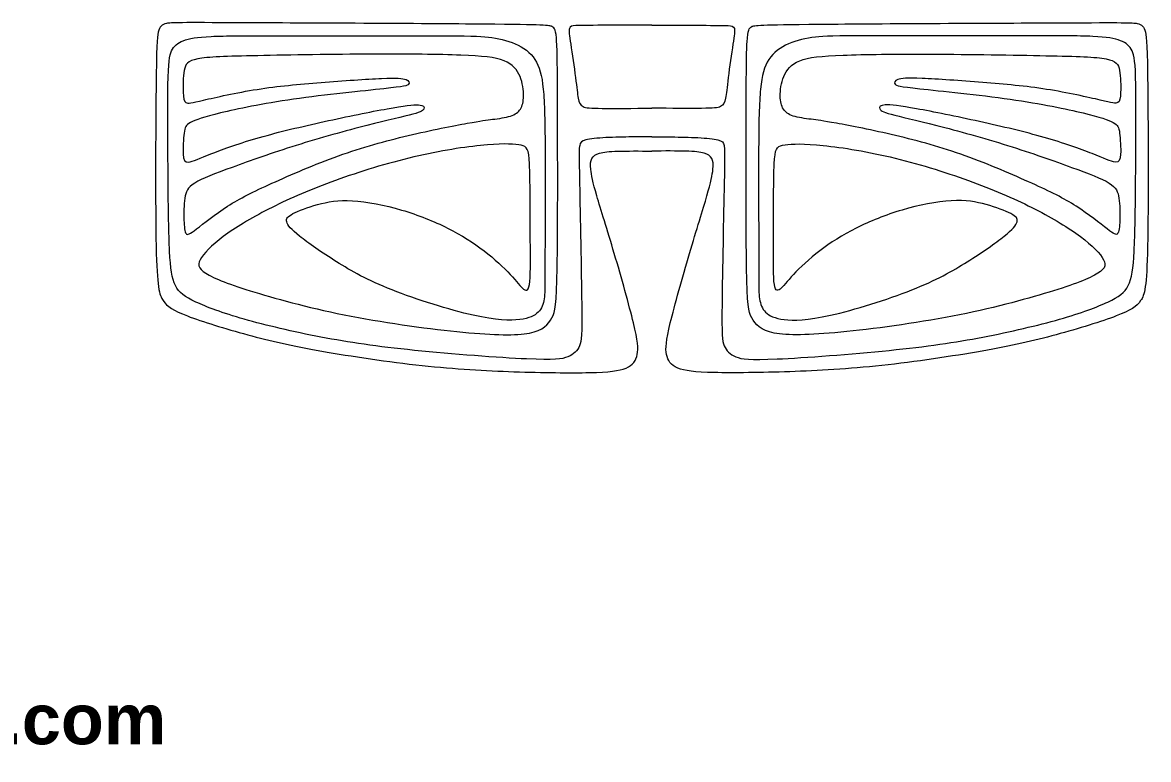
# Model space of a CAD drawing. Header units: millimetres. Extents: x -102 to 97, y -18 to 138.
# Drawn here: x -0.3 to 89.3, y -17.7 to 40.9 of the extents above; entities that cross this region are included whole.
import ezdxf

# ---------------------------------------------------------------- set-up
doc = ezdxf.new("R2010")
doc.units = ezdxf.units.MM
doc.header["$MEASUREMENT"] = 0
doc.layers.add('Layer 1', color=7, linetype='Continuous')

msp = doc.modelspace()

# ---------------------------------------------------------------- linework, layer by layer
at = {"layer": 'Layer 1', "lineweight": 20}
for points, knots in [([(49.7927, 31.8089), (49.3106, 31.8089), (48.8281, 31.8089), (48.2025, 31.8024), (48.2025, 31.8024), (47.5769, 31.7959), (46.8075, 31.7829), (46.1318, 31.7472), (46.1318, 31.7472), (45.4562, 31.7113), (44.8736, 31.6524), (44.5348, 31.5667), (44.5348, 31.5667), (44.1958, 31.4809), (44.1002, 31.3678), (44.0513, 31.1321), (44.0513, 31.1321), (44.0024, 30.8964), (44, 30.5378), (44.0454, 28.0783), (44.0454, 28.0783), (44.0909, 25.6185), (44.1843, 21.0573), (44.2135, 18.5467), (44.2135, 18.5467), (44.2427, 16.0359), (44.2078, 15.5753), (44.0428, 15.1929), (44.0428, 15.1929), (43.8777, 14.8106), (43.582, 14.5063), (43.1171, 14.3151), (43.1171, 14.3151), (42.6521, 14.1239), (42.0177, 14.0456), (39.8319, 14.1456), (39.8319, 14.1456), (37.6459, 14.2455), (33.9085, 14.5236), (30.9188, 14.8277), (30.9188, 14.8277), (27.9289, 15.1318), (25.6865, 15.4624), (23.479, 15.8838), (23.479, 15.8838), (21.2714, 16.3054), (19.0984, 16.8182), (17.3775, 17.3092), (17.3775, 17.3092), (15.6567, 17.8003), (14.3876, 18.2696), (13.5229, 18.6737), (13.5229, 18.6737), (12.6581, 19.0779), (12.1973, 19.4169), (11.9105, 19.9818), (11.9105, 19.9818), (11.6237, 20.5467), (11.5108, 21.3378), (11.4414, 22.711), (11.4414, 22.711), (11.3718, 24.0841), (11.3456, 26.0397), (11.3239, 28.5558), (11.3239, 28.5558), (11.3022, 31.072), (11.2847, 34.149), (11.3151, 35.9479), (11.3151, 35.9479), (11.3456, 37.747), (11.4239, 38.2687), (11.6064, 38.6509), (11.6064, 38.6509), (11.7889, 39.0333), (12.0756, 39.2769), (12.5319, 39.4548), (12.5319, 39.4548), (12.9882, 39.633), (13.614, 39.7462), (14.7394, 39.7982), (14.7394, 39.7982), (15.865, 39.8504), (17.4905, 39.8417), (20.8756, 39.8417), (20.8756, 39.8417), (24.2609, 39.8417), (29.4065, 39.8504), (32.3527, 39.8461), (32.3527, 39.8461), (35.2991, 39.8417), (36.0466, 39.8244), (36.7897, 39.7375), (36.7897, 39.7375), (37.5327, 39.6506), (38.2717, 39.4941), (38.9191, 39.2116), (38.9191, 39.2116), (39.5666, 38.9292), (40.123, 38.5206), (40.4923, 37.9644), (40.4923, 37.9644), (40.8617, 37.4082), (41.0442, 36.7042), (41.1528, 35.6091), (41.1528, 35.6091), (41.2614, 34.514), (41.2963, 33.0276), (41.305, 30.3898), (41.305, 30.3898), (41.3136, 27.7521), (41.2961, 23.9625), (41.2918, 21.855), (41.2918, 21.855), (41.2874, 19.7472), (41.2963, 19.3213), (41.2312, 18.9216), (41.2312, 18.9216), (41.166, 18.5217), (41.0267, 18.148), (40.7444, 17.8612), (40.7444, 17.8612), (40.462, 17.5745), (40.0359, 17.3744), (39.2798, 17.2831), (39.2798, 17.2831), (38.5237, 17.1919), (37.4372, 17.2092), (35.5774, 17.6263), (35.5774, 17.6263), (33.7174, 18.0435), (31.0838, 18.8607), (29.1284, 19.6341), (29.1284, 19.6341), (27.1728, 20.4077), (25.895, 21.1379), (24.7174, 21.8767), (24.7174, 21.8767), (23.5397, 22.6154), (22.4618, 23.363), (21.784, 23.906), (21.784, 23.906), (21.106, 24.4492), (20.8279, 24.7884), (20.754, 25.0446), (20.754, 25.0446), (20.6801, 25.301), (20.8107, 25.4748), (21.2451, 25.7007), (21.2451, 25.7007), (21.6797, 25.9268), (22.4184, 26.2049), (23.2092, 26.4221), (23.2092, 26.4221), (24.0001, 26.6393), (24.8435, 26.796), (25.9819, 26.7307), (25.9819, 26.7307), (27.1206, 26.6655), (28.5546, 26.3787), (29.8886, 25.9877), (29.8886, 25.9877), (31.2227, 25.5966), (32.4571, 25.1009), (33.5522, 24.5493), (33.5522, 24.5493), (34.6473, 23.9974), (35.6034, 23.3888), (36.4464, 22.7459), (36.4464, 22.7459), (37.2895, 22.1027), (38.0196, 21.4245), (38.5366, 20.8683), (38.5366, 20.8683), (39.0537, 20.3121), (39.358, 19.8775), (39.5969, 19.6907), (39.5969, 19.6907), (39.836, 19.5036), (40.0098, 19.5647), (40.0838, 20.3034), (40.0838, 20.3034), (40.1577, 21.0422), (40.1315, 22.4589), (40.1228, 24.3057), (40.1228, 24.3057), (40.1141, 26.1527), (40.123, 28.4301), (40.0623, 29.6511), (40.0623, 29.6511), (40.0014, 30.8721), (39.8707, 31.0375), (39.3971, 31.1415), (39.3971, 31.1415), (38.9235, 31.2458), (38.1065, 31.2896), (36.7116, 31.1723), (36.7116, 31.1723), (35.3166, 31.0548), (33.3435, 30.7765), (31.2489, 30.3029), (31.2489, 30.3029), (29.1544, 29.8293), (26.9379, 29.1599), (24.9868, 28.4691), (24.9868, 28.4691), (23.0356, 27.7781), (21.3494, 27.0654), (19.8633, 26.3354), (19.8633, 26.3354), (18.377, 25.6053), (17.0906, 24.8577), (16.0781, 24.1409), (16.0781, 24.1409), (15.0656, 23.4239), (14.3267, 22.737), (13.979, 22.2243), (13.979, 22.2243), (13.6313, 21.7115), (13.6751, 21.3725), (14.3269, 20.9598), (14.3269, 20.9598), (14.9787, 20.5469), (16.2389, 20.06), (18.2118, 19.4561), (18.2118, 19.4561), (20.1848, 18.852), (22.8704, 18.1307), (25.8862, 17.5484), (25.8862, 17.5484), (28.9021, 16.966), (32.2486, 16.5227), (34.7734, 16.2795), (34.7734, 16.2795), (37.2982, 16.0361), (39.0017, 15.9924), (40.0707, 16.2096), (40.0707, 16.2096), (41.1398, 16.427), (41.5744, 16.9051), (41.8438, 17.4091), (41.8438, 17.4091), (42.1133, 17.9133), (42.2175, 18.4434), (42.2652, 21.3812), (42.2652, 21.3812), (42.3131, 24.3189), (42.3044, 29.6641), (42.2958, 33.1927), (42.2958, 33.1927), (42.2871, 36.7215), (42.2784, 38.4337), (42.222, 39.3723), (42.222, 39.3723), (42.1655, 40.311), (42.061, 40.4762), (41.8482, 40.5805), (41.8482, 40.5805), (41.6353, 40.6847), (41.3134, 40.7283), (36.455, 40.7716), (36.455, 40.7716), (31.5966, 40.815), (22.2011, 40.8588), (17.1994, 40.8804), (17.1994, 40.8804), (12.1975, 40.9021), (11.5888, 40.9021), (11.2021, 40.8241), (11.2021, 40.8241), (10.8154, 40.7458), (10.6502, 40.5891), (10.546, 40.1417), (10.546, 40.1417), (10.4417, 39.6941), (10.3982, 38.9552), (10.3635, 35.6265), (10.3635, 35.6265), (10.3288, 32.2977), (10.3026, 26.3787), (10.3721, 23.1152), (10.3721, 23.1152), (10.4417, 19.8515), (10.6069, 19.2431), (10.924, 18.7825), (10.924, 18.7825), (11.2413, 18.3218), (11.7106, 18.0088), (12.8664, 17.5658), (12.8664, 17.5658), (14.0224, 17.1225), (15.8652, 16.5486), (17.6554, 16.0663), (17.6554, 16.0663), (19.4458, 15.584), (21.1844, 15.1927), (23.5354, 14.7757), (23.5354, 14.7757), (25.8864, 14.3584), (28.8501, 13.9152), (31.5138, 13.6284), (31.5138, 13.6284), (34.1778, 13.3416), (36.5421, 13.2111), (38.8279, 13.1331), (38.8279, 13.1331), (41.1136, 13.0548), (43.3214, 13.0286), (44.8422, 13.0633), (44.8422, 13.0633), (46.3632, 13.0982), (47.1977, 13.1938), (47.7409, 13.424), (47.7409, 13.424), (48.2841, 13.6544), (48.5362, 14.0196), (48.6318, 14.5063), (48.6318, 14.5063), (48.7276, 14.9929), (48.6665, 15.6015), (48.3277, 17.0094), (48.3277, 17.0094), (47.9887, 18.4172), (47.3716, 20.6251), (46.8067, 22.5285), (46.8067, 22.5285), (46.2418, 24.4318), (45.7288, 26.031), (45.4138, 27.1196), (45.4138, 27.1196), (45.0989, 28.2084), (44.9816, 28.7864), (44.9361, 29.208), (44.9361, 29.208), (44.8903, 29.6296), (44.9165, 29.8947), (45.0251, 30.0946), (45.0251, 30.0946), (45.1337, 30.2944), (45.3249, 30.4294), (45.6377, 30.5183), (45.6377, 30.5183), (45.9507, 30.6074), (46.3853, 30.651), (47.098, 30.6705), (47.098, 30.6705), (47.8107, 30.69), (48.8019, 30.6857), (49.7927, 30.6813)], [0, 0, 0, 0, 0.0113636, 0.0113636, 0.0113636, 0.0113636, 0.0227273, 0.0227273, 0.0227273, 0.0227273, 0.0340909, 0.0340909, 0.0340909, 0.0340909, 0.0454545, 0.0454545, 0.0454545, 0.0454545, 0.0568182, 0.0568182, 0.0568182, 0.0568182, 0.0681818, 0.0681818, 0.0681818, 0.0681818, 0.0795455, 0.0795455, 0.0795455, 0.0795455, 0.0909091, 0.0909091, 0.0909091, 0.0909091, 0.1022727, 0.1022727, 0.1022727, 0.1022727, 0.1136364, 0.1136364, 0.1136364, 0.1136364, 0.125, 0.125, 0.125, 0.125, 0.1363636, 0.1363636, 0.1363636, 0.1363636, 0.1477273, 0.1477273, 0.1477273, 0.1477273, 0.1590909, 0.1590909, 0.1590909, 0.1590909, 0.1704545, 0.1704545, 0.1704545, 0.1704545, 0.1818182, 0.1818182, 0.1818182, 0.1818182, 0.1931818, 0.1931818, 0.1931818, 0.1931818, 0.2045455, 0.2045455, 0.2045455, 0.2045455, 0.2159091, 0.2159091, 0.2159091, 0.2159091, 0.2272727, 0.2272727, 0.2272727, 0.2272727, 0.2386364, 0.2386364, 0.2386364, 0.2386364, 0.25, 0.25, 0.25, 0.25, 0.2613636, 0.2613636, 0.2613636, 0.2613636, 0.2727273, 0.2727273, 0.2727273, 0.2727273, 0.2840909, 0.2840909, 0.2840909, 0.2840909, 0.2954545, 0.2954545, 0.2954545, 0.2954545, 0.3068182, 0.3068182, 0.3068182, 0.3068182, 0.3181818, 0.3181818, 0.3181818, 0.3181818, 0.3295455, 0.3295455, 0.3295455, 0.3295455, 0.3409091, 0.3409091, 0.3409091, 0.3409091, 0.3522727, 0.3522727, 0.3522727, 0.3522727, 0.3636364, 0.3636364, 0.3636364, 0.3636364, 0.375, 0.375, 0.375, 0.375, 0.3863636, 0.3863636, 0.3863636, 0.3863636, 0.3977273, 0.3977273, 0.3977273, 0.3977273, 0.4090909, 0.4090909, 0.4090909, 0.4090909, 0.4204545, 0.4204545, 0.4204545, 0.4204545, 0.4318182, 0.4318182, 0.4318182, 0.4318182, 0.4431818, 0.4431818, 0.4431818, 0.4431818, 0.4545455, 0.4545455, 0.4545455, 0.4545455, 0.4659091, 0.4659091, 0.4659091, 0.4659091, 0.4772727, 0.4772727, 0.4772727, 0.4772727, 0.4886364, 0.4886364, 0.4886364, 0.4886364, 0.5, 0.5, 0.5, 0.5, 0.5113636, 0.5113636, 0.5113636, 0.5113636, 0.5227273, 0.5227273, 0.5227273, 0.5227273, 0.5340909, 0.5340909, 0.5340909, 0.5340909, 0.5454545, 0.5454545, 0.5454545, 0.5454545, 0.5568182, 0.5568182, 0.5568182, 0.5568182, 0.5681818, 0.5681818, 0.5681818, 0.5681818, 0.5795455, 0.5795455, 0.5795455, 0.5795455, 0.5909091, 0.5909091, 0.5909091, 0.5909091, 0.6022727, 0.6022727, 0.6022727, 0.6022727, 0.6136364, 0.6136364, 0.6136364, 0.6136364, 0.625, 0.625, 0.625, 0.625, 0.6363636, 0.6363636, 0.6363636, 0.6363636, 0.6477273, 0.6477273, 0.6477273, 0.6477273, 0.6590909, 0.6590909, 0.6590909, 0.6590909, 0.6704545, 0.6704545, 0.6704545, 0.6704545, 0.6818182, 0.6818182, 0.6818182, 0.6818182, 0.6931818, 0.6931818, 0.6931818, 0.6931818, 0.7045455, 0.7045455, 0.7045455, 0.7045455, 0.7159091, 0.7159091, 0.7159091, 0.7159091, 0.7272727, 0.7272727, 0.7272727, 0.7272727, 0.7386364, 0.7386364, 0.7386364, 0.7386364, 0.75, 0.75, 0.75, 0.75, 0.7613636, 0.7613636, 0.7613636, 0.7613636, 0.7727273, 0.7727273, 0.7727273, 0.7727273, 0.7840909, 0.7840909, 0.7840909, 0.7840909, 0.7954545, 0.7954545, 0.7954545, 0.7954545, 0.8068182, 0.8068182, 0.8068182, 0.8068182, 0.8181818, 0.8181818, 0.8181818, 0.8181818, 0.8295455, 0.8295455, 0.8295455, 0.8295455, 0.8409091, 0.8409091, 0.8409091, 0.8409091, 0.8522727, 0.8522727, 0.8522727, 0.8522727, 0.8636364, 0.8636364, 0.8636364, 0.8636364, 0.875, 0.875, 0.875, 0.875, 0.8863636, 0.8863636, 0.8863636, 0.8863636, 0.8977273, 0.8977273, 0.8977273, 0.8977273, 0.9090909, 0.9090909, 0.9090909, 0.9090909, 0.9204545, 0.9204545, 0.9204545, 0.9204545, 0.9318182, 0.9318182, 0.9318182, 0.9318182, 0.9431818, 0.9431818, 0.9431818, 0.9431818, 0.9545455, 0.9545455, 0.9545455, 0.9545455, 0.9659091, 0.9659091, 0.9659091, 0.9659091, 0.9772727, 0.9772727, 0.9772727, 0.9772727, 1, 1, 1, 1]), ([(49.7927, 40.6806), (48.1542, 40.6806), (46.5158, 40.6806), (45.4838, 40.6784), (45.4838, 40.6784), (44.4516, 40.6763), (44.0255, 40.6719), (43.7346, 40.6567), (43.7346, 40.6567), (43.4435, 40.6416), (43.2868, 40.6153), (43.2347, 40.4307), (43.2347, 40.4307), (43.1825, 40.246), (43.2347, 39.9027), (43.3433, 39.1748), (43.3433, 39.1748), (43.4519, 38.4469), (43.6171, 37.3343), (43.7214, 36.5284), (43.7214, 36.5284), (43.8256, 35.7222), (43.8692, 35.2222), (43.9386, 34.8747), (43.9386, 34.8747), (44.0081, 34.5271), (44.1039, 34.3313), (44.3276, 34.2206), (44.3276, 34.2206), (44.5513, 34.1098), (44.9035, 34.0836), (45.8356, 34.0749), (45.8356, 34.0749), (46.7677, 34.0662), (48.2804, 34.0751), (49.7927, 34.0838)], [0, 0, 0, 0, 0.1, 0.1, 0.1, 0.1, 0.2, 0.2, 0.2, 0.2, 0.3, 0.3, 0.3, 0.3, 0.4, 0.4, 0.4, 0.4, 0.5, 0.5, 0.5, 0.5, 0.6, 0.6, 0.6, 0.6, 0.7, 0.7, 0.7, 0.7, 0.8, 0.8, 0.8, 0.8, 1, 1, 1, 1]), ([(49.7931, 31.8089), (50.2752, 31.8089), (50.7577, 31.8089), (51.3833, 31.8024), (51.3833, 31.8024), (52.0088, 31.7959), (52.7783, 31.7829), (53.4539, 31.7472), (53.4539, 31.7472), (54.1296, 31.7113), (54.7122, 31.6524), (55.051, 31.5667), (55.051, 31.5667), (55.39, 31.4809), (55.4856, 31.3678), (55.5345, 31.1321), (55.5345, 31.1321), (55.5834, 30.8964), (55.5857, 30.5378), (55.5404, 28.0783), (55.5404, 28.0783), (55.4949, 25.6185), (55.4015, 21.0573), (55.3723, 18.5467), (55.3723, 18.5467), (55.3431, 16.0359), (55.378, 15.5753), (55.543, 15.1929), (55.543, 15.1929), (55.7081, 14.8106), (56.0038, 14.5063), (56.4687, 14.3151), (56.4687, 14.3151), (56.9337, 14.1239), (57.5681, 14.0456), (59.7539, 14.1456), (59.7539, 14.1456), (61.9399, 14.2455), (65.6772, 14.5236), (68.667, 14.8277), (68.667, 14.8277), (71.6569, 15.1318), (73.8993, 15.4624), (76.1068, 15.8838), (76.1068, 15.8838), (78.3144, 16.3054), (80.4874, 16.8182), (82.2083, 17.3092), (82.2083, 17.3092), (83.9291, 17.8003), (85.1982, 18.2696), (86.0629, 18.6737), (86.0629, 18.6737), (86.9277, 19.0779), (87.3885, 19.4169), (87.6753, 19.9818), (87.6753, 19.9818), (87.9621, 20.5467), (88.075, 21.3378), (88.1444, 22.711), (88.1444, 22.711), (88.214, 24.0841), (88.2402, 26.0397), (88.2619, 28.5558), (88.2619, 28.5558), (88.2835, 31.072), (88.3011, 34.149), (88.2707, 35.9479), (88.2707, 35.9479), (88.2402, 37.747), (88.1619, 38.2687), (87.9794, 38.6509), (87.9794, 38.6509), (87.7969, 39.0333), (87.5101, 39.2769), (87.0539, 39.4548), (87.0539, 39.4548), (86.5976, 39.633), (85.9718, 39.7462), (84.8464, 39.7982), (84.8464, 39.7982), (83.7208, 39.8504), (82.0953, 39.8417), (78.7102, 39.8417), (78.7102, 39.8417), (75.3249, 39.8417), (70.1793, 39.8504), (67.2331, 39.8461), (67.2331, 39.8461), (64.2867, 39.8417), (63.5391, 39.8244), (62.7961, 39.7375), (62.7961, 39.7375), (62.053, 39.6506), (61.3141, 39.4941), (60.6667, 39.2116), (60.6667, 39.2116), (60.0192, 38.9292), (59.4628, 38.5206), (59.0935, 37.9644), (59.0935, 37.9644), (58.7241, 37.4082), (58.5416, 36.7042), (58.433, 35.6091), (58.433, 35.6091), (58.3244, 34.514), (58.2895, 33.0276), (58.2808, 30.3898), (58.2808, 30.3898), (58.2722, 27.7521), (58.2897, 23.9625), (58.294, 21.855), (58.294, 21.855), (58.2984, 19.7472), (58.2895, 19.3213), (58.3545, 18.9216), (58.3545, 18.9216), (58.4198, 18.5217), (58.5591, 18.148), (58.8414, 17.8612), (58.8414, 17.8612), (59.1238, 17.5745), (59.5499, 17.3744), (60.306, 17.2831), (60.306, 17.2831), (61.062, 17.1919), (62.1486, 17.2092), (64.0084, 17.6263), (64.0084, 17.6263), (65.8684, 18.0435), (68.502, 18.8607), (70.4574, 19.6341), (70.4574, 19.6341), (72.413, 20.4077), (73.6908, 21.1379), (74.8684, 21.8767), (74.8684, 21.8767), (76.0461, 22.6154), (77.124, 23.363), (77.8018, 23.906), (77.8018, 23.906), (78.4798, 24.4492), (78.7579, 24.7884), (78.8318, 25.0446), (78.8318, 25.0446), (78.9057, 25.301), (78.775, 25.4748), (78.3407, 25.7007), (78.3407, 25.7007), (77.9061, 25.9268), (77.1673, 26.2049), (76.3766, 26.4221), (76.3766, 26.4221), (75.5856, 26.6393), (74.7423, 26.796), (73.6038, 26.7307), (73.6038, 26.7307), (72.4652, 26.6655), (71.0312, 26.3787), (69.6972, 25.9877), (69.6972, 25.9877), (68.3631, 25.5966), (67.1287, 25.1009), (66.0336, 24.5493), (66.0336, 24.5493), (64.9385, 23.9974), (63.9824, 23.3888), (63.1394, 22.7459), (63.1394, 22.7459), (62.2963, 22.1027), (61.5662, 21.4245), (61.0492, 20.8683), (61.0492, 20.8683), (60.5321, 20.3121), (60.2277, 19.8775), (59.9889, 19.6907), (59.9889, 19.6907), (59.7498, 19.5036), (59.5759, 19.5647), (59.502, 20.3034), (59.502, 20.3034), (59.4281, 21.0422), (59.4543, 22.4589), (59.463, 24.3057), (59.463, 24.3057), (59.4717, 26.1527), (59.4628, 28.4301), (59.5235, 29.6511), (59.5235, 29.6511), (59.5844, 30.8721), (59.7151, 31.0375), (60.1887, 31.1415), (60.1887, 31.1415), (60.6623, 31.2458), (61.4793, 31.2896), (62.8741, 31.1723), (62.8741, 31.1723), (64.2692, 31.0548), (66.2423, 30.7765), (68.3369, 30.3029), (68.3369, 30.3029), (70.4314, 29.8293), (72.6479, 29.1599), (74.599, 28.4691), (74.599, 28.4691), (76.5502, 27.7781), (78.2364, 27.0654), (79.7225, 26.3354), (79.7225, 26.3354), (81.2088, 25.6053), (82.4952, 24.8577), (83.5077, 24.1409), (83.5077, 24.1409), (84.5202, 23.4239), (85.2591, 22.737), (85.6068, 22.2243), (85.6068, 22.2243), (85.9545, 21.7115), (85.9107, 21.3725), (85.2589, 20.9598), (85.2589, 20.9598), (84.6071, 20.5469), (83.3469, 20.06), (81.374, 19.4561), (81.374, 19.4561), (79.401, 18.852), (76.7154, 18.1307), (73.6996, 17.5484), (73.6996, 17.5484), (70.6837, 16.966), (67.3372, 16.5227), (64.8124, 16.2795), (64.8124, 16.2795), (62.2876, 16.0361), (60.5841, 15.9924), (59.515, 16.2096), (59.515, 16.2096), (58.446, 16.427), (58.0114, 16.9051), (57.742, 17.4091), (57.742, 17.4091), (57.4725, 17.9133), (57.3683, 18.4434), (57.3206, 21.3812), (57.3206, 21.3812), (57.2727, 24.3189), (57.2814, 29.6641), (57.29, 33.1927), (57.29, 33.1927), (57.2987, 36.7215), (57.3074, 38.4337), (57.3637, 39.3723), (57.3637, 39.3723), (57.4203, 40.311), (57.5248, 40.4762), (57.7376, 40.5805), (57.7376, 40.5805), (57.9505, 40.6847), (58.2724, 40.7283), (63.1308, 40.7716), (63.1308, 40.7716), (67.9892, 40.815), (77.3847, 40.8588), (82.3864, 40.8804), (82.3864, 40.8804), (87.3883, 40.9021), (87.997, 40.9021), (88.3837, 40.8241), (88.3837, 40.8241), (88.7704, 40.7458), (88.9355, 40.5891), (89.0398, 40.1417), (89.0398, 40.1417), (89.1441, 39.6941), (89.1876, 38.9552), (89.2223, 35.6265), (89.2223, 35.6265), (89.257, 32.2977), (89.2832, 26.3787), (89.2136, 23.1152), (89.2136, 23.1152), (89.1441, 19.8515), (88.9789, 19.2431), (88.6618, 18.7825), (88.6618, 18.7825), (88.3444, 18.3218), (87.8752, 18.0088), (86.7194, 17.5658), (86.7194, 17.5658), (85.5634, 17.1225), (83.7206, 16.5486), (81.9304, 16.0663), (81.9304, 16.0663), (80.1399, 15.584), (78.4014, 15.1927), (76.0504, 14.7757), (76.0504, 14.7757), (73.6994, 14.3584), (70.7357, 13.9152), (68.072, 13.6284), (68.072, 13.6284), (65.408, 13.3416), (63.0436, 13.2111), (60.7579, 13.1331), (60.7579, 13.1331), (58.4722, 13.0548), (56.2643, 13.0286), (54.7435, 13.0633), (54.7435, 13.0633), (53.2226, 13.0982), (52.3881, 13.1938), (51.8449, 13.424), (51.8449, 13.424), (51.3017, 13.6544), (51.0496, 14.0196), (50.954, 14.5063), (50.954, 14.5063), (50.8582, 14.9929), (50.9193, 15.6015), (51.2581, 17.0094), (51.2581, 17.0094), (51.5971, 18.4172), (52.2142, 20.6251), (52.7791, 22.5285), (52.7791, 22.5285), (53.344, 24.4318), (53.857, 26.031), (54.172, 27.1196), (54.172, 27.1196), (54.4869, 28.2084), (54.6042, 28.7864), (54.6497, 29.208), (54.6497, 29.208), (54.6955, 29.6296), (54.6692, 29.8947), (54.5606, 30.0946), (54.5606, 30.0946), (54.452, 30.2944), (54.2609, 30.4294), (53.9481, 30.5183), (53.9481, 30.5183), (53.6351, 30.6074), (53.2005, 30.651), (52.4878, 30.6705), (52.4878, 30.6705), (51.7751, 30.69), (50.7839, 30.6857), (49.7931, 30.6813)], [0, 0, 0, 0, 0.0113636, 0.0113636, 0.0113636, 0.0113636, 0.0227273, 0.0227273, 0.0227273, 0.0227273, 0.0340909, 0.0340909, 0.0340909, 0.0340909, 0.0454545, 0.0454545, 0.0454545, 0.0454545, 0.0568182, 0.0568182, 0.0568182, 0.0568182, 0.0681818, 0.0681818, 0.0681818, 0.0681818, 0.0795455, 0.0795455, 0.0795455, 0.0795455, 0.0909091, 0.0909091, 0.0909091, 0.0909091, 0.1022727, 0.1022727, 0.1022727, 0.1022727, 0.1136364, 0.1136364, 0.1136364, 0.1136364, 0.125, 0.125, 0.125, 0.125, 0.1363636, 0.1363636, 0.1363636, 0.1363636, 0.1477273, 0.1477273, 0.1477273, 0.1477273, 0.1590909, 0.1590909, 0.1590909, 0.1590909, 0.1704545, 0.1704545, 0.1704545, 0.1704545, 0.1818182, 0.1818182, 0.1818182, 0.1818182, 0.1931818, 0.1931818, 0.1931818, 0.1931818, 0.2045455, 0.2045455, 0.2045455, 0.2045455, 0.2159091, 0.2159091, 0.2159091, 0.2159091, 0.2272727, 0.2272727, 0.2272727, 0.2272727, 0.2386364, 0.2386364, 0.2386364, 0.2386364, 0.25, 0.25, 0.25, 0.25, 0.2613636, 0.2613636, 0.2613636, 0.2613636, 0.2727273, 0.2727273, 0.2727273, 0.2727273, 0.2840909, 0.2840909, 0.2840909, 0.2840909, 0.2954545, 0.2954545, 0.2954545, 0.2954545, 0.3068182, 0.3068182, 0.3068182, 0.3068182, 0.3181818, 0.3181818, 0.3181818, 0.3181818, 0.3295455, 0.3295455, 0.3295455, 0.3295455, 0.3409091, 0.3409091, 0.3409091, 0.3409091, 0.3522727, 0.3522727, 0.3522727, 0.3522727, 0.3636364, 0.3636364, 0.3636364, 0.3636364, 0.375, 0.375, 0.375, 0.375, 0.3863636, 0.3863636, 0.3863636, 0.3863636, 0.3977273, 0.3977273, 0.3977273, 0.3977273, 0.4090909, 0.4090909, 0.4090909, 0.4090909, 0.4204545, 0.4204545, 0.4204545, 0.4204545, 0.4318182, 0.4318182, 0.4318182, 0.4318182, 0.4431818, 0.4431818, 0.4431818, 0.4431818, 0.4545455, 0.4545455, 0.4545455, 0.4545455, 0.4659091, 0.4659091, 0.4659091, 0.4659091, 0.4772727, 0.4772727, 0.4772727, 0.4772727, 0.4886364, 0.4886364, 0.4886364, 0.4886364, 0.5, 0.5, 0.5, 0.5, 0.5113636, 0.5113636, 0.5113636, 0.5113636, 0.5227273, 0.5227273, 0.5227273, 0.5227273, 0.5340909, 0.5340909, 0.5340909, 0.5340909, 0.5454545, 0.5454545, 0.5454545, 0.5454545, 0.5568182, 0.5568182, 0.5568182, 0.5568182, 0.5681818, 0.5681818, 0.5681818, 0.5681818, 0.5795455, 0.5795455, 0.5795455, 0.5795455, 0.5909091, 0.5909091, 0.5909091, 0.5909091, 0.6022727, 0.6022727, 0.6022727, 0.6022727, 0.6136364, 0.6136364, 0.6136364, 0.6136364, 0.625, 0.625, 0.625, 0.625, 0.6363636, 0.6363636, 0.6363636, 0.6363636, 0.6477273, 0.6477273, 0.6477273, 0.6477273, 0.6590909, 0.6590909, 0.6590909, 0.6590909, 0.6704545, 0.6704545, 0.6704545, 0.6704545, 0.6818182, 0.6818182, 0.6818182, 0.6818182, 0.6931818, 0.6931818, 0.6931818, 0.6931818, 0.7045455, 0.7045455, 0.7045455, 0.7045455, 0.7159091, 0.7159091, 0.7159091, 0.7159091, 0.7272727, 0.7272727, 0.7272727, 0.7272727, 0.7386364, 0.7386364, 0.7386364, 0.7386364, 0.75, 0.75, 0.75, 0.75, 0.7613636, 0.7613636, 0.7613636, 0.7613636, 0.7727273, 0.7727273, 0.7727273, 0.7727273, 0.7840909, 0.7840909, 0.7840909, 0.7840909, 0.7954545, 0.7954545, 0.7954545, 0.7954545, 0.8068182, 0.8068182, 0.8068182, 0.8068182, 0.8181818, 0.8181818, 0.8181818, 0.8181818, 0.8295455, 0.8295455, 0.8295455, 0.8295455, 0.8409091, 0.8409091, 0.8409091, 0.8409091, 0.8522727, 0.8522727, 0.8522727, 0.8522727, 0.8636364, 0.8636364, 0.8636364, 0.8636364, 0.875, 0.875, 0.875, 0.875, 0.8863636, 0.8863636, 0.8863636, 0.8863636, 0.8977273, 0.8977273, 0.8977273, 0.8977273, 0.9090909, 0.9090909, 0.9090909, 0.9090909, 0.9204545, 0.9204545, 0.9204545, 0.9204545, 0.9318182, 0.9318182, 0.9318182, 0.9318182, 0.9431818, 0.9431818, 0.9431818, 0.9431818, 0.9545455, 0.9545455, 0.9545455, 0.9545455, 0.9659091, 0.9659091, 0.9659091, 0.9659091, 0.9772727, 0.9772727, 0.9772727, 0.9772727, 1, 1, 1, 1]), ([(49.7931, 40.6806), (51.4315, 40.6806), (53.07, 40.6806), (54.102, 40.6784), (54.102, 40.6784), (55.1342, 40.6763), (55.5603, 40.6719), (55.8512, 40.6567), (55.8512, 40.6567), (56.1423, 40.6416), (56.299, 40.6153), (56.3511, 40.4307), (56.3511, 40.4307), (56.4033, 40.246), (56.3511, 39.9027), (56.2425, 39.1748), (56.2425, 39.1748), (56.1339, 38.4469), (55.9687, 37.3343), (55.8644, 36.5284), (55.8644, 36.5284), (55.7602, 35.7222), (55.7166, 35.2222), (55.6472, 34.8747), (55.6472, 34.8747), (55.5777, 34.5271), (55.4819, 34.3313), (55.2582, 34.2206), (55.2582, 34.2206), (55.0345, 34.1098), (54.6823, 34.0836), (53.7502, 34.0749), (53.7502, 34.0749), (52.8181, 34.0662), (51.3054, 34.0751), (49.7931, 34.0838)], [0, 0, 0, 0, 0.1, 0.1, 0.1, 0.1, 0.2, 0.2, 0.2, 0.2, 0.3, 0.3, 0.3, 0.3, 0.4, 0.4, 0.4, 0.4, 0.5, 0.5, 0.5, 0.5, 0.6, 0.6, 0.6, 0.6, 0.7, 0.7, 0.7, 0.7, 0.8, 0.8, 0.8, 0.8, 1, 1, 1, 1]), ([(35.1128, 32.8921), (34.0091, 32.6923), (32.2273, 32.3446), (30.4152, 31.9146), (30.4152, 31.9146), (28.6029, 31.4843), (26.7603, 30.9713), (24.8743, 30.2978), (24.8743, 30.2978), (22.9883, 29.6243), (21.0585, 28.7896), (19.5724, 28.1161), (19.5724, 28.1161), (18.0863, 27.4426), (17.0431, 26.9296), (16.0568, 26.2954), (16.0568, 26.2954), (15.0703, 25.6609), (14.1402, 24.9046), (13.5884, 24.4833), (13.5884, 24.4833), (13.0365, 24.0617), (12.8627, 23.9747), (12.7541, 24.118), (12.7541, 24.118), (12.6455, 24.2615), (12.6017, 24.6352), (12.5844, 25.1741), (12.5844, 25.1741), (12.567, 25.7129), (12.5759, 26.417), (12.6496, 26.9339), (12.6496, 26.9339), (12.7235, 27.4511), (12.8627, 27.7816), (13.4405, 28.1378), (13.4405, 28.1378), (14.0184, 28.4942), (15.0356, 28.8767), (16.4305, 29.385), (16.4305, 29.385), (17.8255, 29.8935), (19.5986, 30.5282), (21.5106, 31.1277), (21.5106, 31.1277), (23.4228, 31.7275), (25.474, 32.2926), (27.134, 32.714), (27.134, 32.714), (28.7941, 33.1356), (30.0632, 33.4137), (30.7714, 33.6092), (30.7714, 33.6092), (31.4797, 33.8047), (31.6278, 33.9178), (31.6711, 34.0481), (31.6711, 34.0481), (31.7147, 34.1784), (31.6536, 34.3264), (31.2409, 34.3524), (31.2409, 34.3524), (30.8281, 34.3784), (30.063, 34.2829), (28.7464, 34.044), (28.7464, 34.044), (27.4296, 33.8049), (25.5609, 33.4223), (23.7402, 33.0226), (23.7402, 33.0226), (21.9192, 32.6229), (20.1461, 32.2055), (18.5991, 31.7624), (18.5991, 31.7624), (17.0519, 31.3191), (15.7308, 30.8496), (14.7879, 30.4803), (14.7879, 30.4803), (13.8448, 30.1109), (13.2797, 29.8415), (12.9539, 29.8068), (12.9539, 29.8068), (12.6279, 29.7719), (12.541, 29.9718), (12.5193, 30.4411), (12.5193, 30.4411), (12.4974, 30.9103), (12.5412, 31.6493), (12.5976, 32.1099), (12.5976, 32.1099), (12.6539, 32.5705), (12.7237, 32.753), (13.1015, 32.9572), (13.1015, 32.9572), (13.4796, 33.1614), (14.1664, 33.3876), (15.496, 33.7091), (15.496, 33.7091), (16.8259, 34.0306), (18.799, 34.448), (21.3064, 34.8042), (21.3064, 34.8042), (23.8139, 35.1605), (26.8559, 35.4562), (28.4898, 35.6341), (28.4898, 35.6341), (30.1237, 35.8123), (30.35, 35.8734), (30.4456, 35.9864), (30.4456, 35.9864), (30.5412, 36.0993), (30.5063, 36.2645), (30.2414, 36.3644), (30.2414, 36.3644), (29.9763, 36.4643), (29.4806, 36.4992), (28.2986, 36.4515), (28.2986, 36.4515), (27.1166, 36.4036), (25.248, 36.2731), (23.4838, 36.1342), (23.4838, 36.1342), (21.7193, 35.9952), (20.059, 35.8472), (18.4034, 35.5866), (18.4034, 35.5866), (16.7478, 35.3259), (15.0961, 34.952), (14.1359, 34.7305), (14.1359, 34.7305), (13.1754, 34.5089), (12.906, 34.4392), (12.7454, 34.5304), (12.7454, 34.5304), (12.5845, 34.6217), (12.5323, 34.8739), (12.515, 35.3649), (12.515, 35.3649), (12.4976, 35.8559), (12.515, 36.5861), (12.6062, 37.0858), (12.6062, 37.0858), (12.6975, 37.5856), (12.8627, 37.855), (13.6753, 38.0113), (13.6753, 38.0113), (14.4879, 38.1678), (15.9482, 38.2114), (18.46, 38.2634), (18.46, 38.2634), (20.9718, 38.3154), (24.5353, 38.3765), (27.5118, 38.3895), (27.5118, 38.3895), (30.4885, 38.4026), (32.8783, 38.3677), (34.5903, 38.3026), (34.5903, 38.3026), (36.3023, 38.2374), (37.3368, 38.1418), (38.0342, 37.8659), (38.0342, 37.8659), (38.7317, 37.5899), (39.0924, 37.1337), (39.3074, 36.6145), (39.3074, 36.6145), (39.5224, 36.0952), (39.5922, 35.5125), (39.5859, 35.0586), (39.5859, 35.0586), (39.5796, 34.6045), (39.4972, 34.2783), (39.3389, 34.0243), (39.3389, 34.0243), (39.1807, 33.77), (38.9457, 33.5875), (38.5547, 33.4616), (38.5547, 33.4616), (38.1636, 33.3354), (37.6159, 33.2658), (37.1293, 33.2051), (37.1293, 33.2051), (36.6427, 33.1442), (36.2165, 33.092), (35.1128, 32.8921)], [0, 0, 0, 0, 0.0212766, 0.0212766, 0.0212766, 0.0212766, 0.0425532, 0.0425532, 0.0425532, 0.0425532, 0.0638298, 0.0638298, 0.0638298, 0.0638298, 0.0851064, 0.0851064, 0.0851064, 0.0851064, 0.106383, 0.106383, 0.106383, 0.106383, 0.1276596, 0.1276596, 0.1276596, 0.1276596, 0.1489362, 0.1489362, 0.1489362, 0.1489362, 0.1702128, 0.1702128, 0.1702128, 0.1702128, 0.1914894, 0.1914894, 0.1914894, 0.1914894, 0.212766, 0.212766, 0.212766, 0.212766, 0.2340426, 0.2340426, 0.2340426, 0.2340426, 0.2553191, 0.2553191, 0.2553191, 0.2553191, 0.2765957, 0.2765957, 0.2765957, 0.2765957, 0.2978723, 0.2978723, 0.2978723, 0.2978723, 0.3191489, 0.3191489, 0.3191489, 0.3191489, 0.3404255, 0.3404255, 0.3404255, 0.3404255, 0.3617021, 0.3617021, 0.3617021, 0.3617021, 0.3829787, 0.3829787, 0.3829787, 0.3829787, 0.4042553, 0.4042553, 0.4042553, 0.4042553, 0.4255319, 0.4255319, 0.4255319, 0.4255319, 0.4468085, 0.4468085, 0.4468085, 0.4468085, 0.4680851, 0.4680851, 0.4680851, 0.4680851, 0.4893617, 0.4893617, 0.4893617, 0.4893617, 0.5106383, 0.5106383, 0.5106383, 0.5106383, 0.5319149, 0.5319149, 0.5319149, 0.5319149, 0.5531915, 0.5531915, 0.5531915, 0.5531915, 0.5744681, 0.5744681, 0.5744681, 0.5744681, 0.5957447, 0.5957447, 0.5957447, 0.5957447, 0.6170213, 0.6170213, 0.6170213, 0.6170213, 0.6382979, 0.6382979, 0.6382979, 0.6382979, 0.6595745, 0.6595745, 0.6595745, 0.6595745, 0.6808511, 0.6808511, 0.6808511, 0.6808511, 0.7021277, 0.7021277, 0.7021277, 0.7021277, 0.7234043, 0.7234043, 0.7234043, 0.7234043, 0.7446809, 0.7446809, 0.7446809, 0.7446809, 0.7659574, 0.7659574, 0.7659574, 0.7659574, 0.787234, 0.787234, 0.787234, 0.787234, 0.8085106, 0.8085106, 0.8085106, 0.8085106, 0.8297872, 0.8297872, 0.8297872, 0.8297872, 0.8510638, 0.8510638, 0.8510638, 0.8510638, 0.8723404, 0.8723404, 0.8723404, 0.8723404, 0.893617, 0.893617, 0.893617, 0.893617, 0.9148936, 0.9148936, 0.9148936, 0.9148936, 0.9361702, 0.9361702, 0.9361702, 0.9361702, 0.9574468, 0.9574468, 0.9574468, 0.9574468, 1, 1, 1, 1]), ([(64.473, 32.8921), (65.5767, 32.6923), (67.3585, 32.3446), (69.1706, 31.9146), (69.1706, 31.9146), (70.9829, 31.4843), (72.8255, 30.9713), (74.7115, 30.2978), (74.7115, 30.2978), (76.5975, 29.6243), (78.5273, 28.7896), (80.0134, 28.1161), (80.0134, 28.1161), (81.4995, 27.4426), (82.5427, 26.9296), (83.529, 26.2954), (83.529, 26.2954), (84.5155, 25.6609), (85.4456, 24.9046), (85.9974, 24.4833), (85.9974, 24.4833), (86.5493, 24.0617), (86.7231, 23.9747), (86.8317, 24.118), (86.8317, 24.118), (86.9403, 24.2615), (86.9841, 24.6352), (87.0014, 25.1741), (87.0014, 25.1741), (87.0188, 25.7129), (87.0099, 26.417), (86.9362, 26.9339), (86.9362, 26.9339), (86.8623, 27.4511), (86.7231, 27.7816), (86.1453, 28.1378), (86.1453, 28.1378), (85.5674, 28.4942), (84.5502, 28.8767), (83.1553, 29.385), (83.1553, 29.385), (81.7603, 29.8935), (79.9872, 30.5282), (78.0752, 31.1277), (78.0752, 31.1277), (76.1629, 31.7275), (74.1118, 32.2926), (72.4518, 32.714), (72.4518, 32.714), (70.7917, 33.1356), (69.5226, 33.4137), (68.8144, 33.6092), (68.8144, 33.6092), (68.1061, 33.8047), (67.958, 33.9178), (67.9147, 34.0481), (67.9147, 34.0481), (67.8711, 34.1784), (67.9322, 34.3264), (68.3449, 34.3524), (68.3449, 34.3524), (68.7577, 34.3784), (69.5228, 34.2829), (70.8394, 34.044), (70.8394, 34.044), (72.1562, 33.8049), (74.0248, 33.4223), (75.8456, 33.0226), (75.8456, 33.0226), (77.6666, 32.6229), (79.4397, 32.2055), (80.9867, 31.7624), (80.9867, 31.7624), (82.5339, 31.3191), (83.855, 30.8496), (84.7979, 30.4803), (84.7979, 30.4803), (85.741, 30.1109), (86.3061, 29.8415), (86.6319, 29.8068), (86.6319, 29.8068), (86.9579, 29.7719), (87.0448, 29.9718), (87.0665, 30.4411), (87.0665, 30.4411), (87.0884, 30.9103), (87.0446, 31.6493), (86.9882, 32.1099), (86.9882, 32.1099), (86.9319, 32.5705), (86.8621, 32.753), (86.4843, 32.9572), (86.4843, 32.9572), (86.1062, 33.1614), (85.4193, 33.3876), (84.0897, 33.7091), (84.0897, 33.7091), (82.7599, 34.0306), (80.7868, 34.448), (78.2794, 34.8042), (78.2794, 34.8042), (75.7719, 35.1605), (72.7299, 35.4562), (71.096, 35.6341), (71.096, 35.6341), (69.4621, 35.8123), (69.2358, 35.8734), (69.1402, 35.9864), (69.1402, 35.9864), (69.0446, 36.0993), (69.0795, 36.2645), (69.3444, 36.3644), (69.3444, 36.3644), (69.6095, 36.4643), (70.1052, 36.4992), (71.2872, 36.4515), (71.2872, 36.4515), (72.4692, 36.4036), (74.3378, 36.2731), (76.102, 36.1342), (76.102, 36.1342), (77.8664, 35.9952), (79.5268, 35.8472), (81.1824, 35.5866), (81.1824, 35.5866), (82.838, 35.3259), (84.4896, 34.952), (85.4499, 34.7305), (85.4499, 34.7305), (86.4103, 34.5089), (86.6798, 34.4392), (86.8404, 34.5304), (86.8404, 34.5304), (87.0012, 34.6217), (87.0535, 34.8739), (87.0708, 35.3649), (87.0708, 35.3649), (87.0882, 35.8559), (87.0708, 36.5861), (86.9796, 37.0858), (86.9796, 37.0858), (86.8883, 37.5856), (86.7231, 37.855), (85.9105, 38.0113), (85.9105, 38.0113), (85.0979, 38.1678), (83.6376, 38.2114), (81.1258, 38.2634), (81.1258, 38.2634), (78.614, 38.3154), (75.0505, 38.3765), (72.074, 38.3895), (72.074, 38.3895), (69.0972, 38.4026), (66.7075, 38.3677), (64.9955, 38.3026), (64.9955, 38.3026), (63.2835, 38.2374), (62.249, 38.1418), (61.5516, 37.8659), (61.5516, 37.8659), (60.8541, 37.5899), (60.4934, 37.1337), (60.2784, 36.6145), (60.2784, 36.6145), (60.0634, 36.0952), (59.9936, 35.5125), (59.9999, 35.0586), (59.9999, 35.0586), (60.0062, 34.6045), (60.0886, 34.2783), (60.2469, 34.0243), (60.2469, 34.0243), (60.4051, 33.77), (60.6401, 33.5875), (61.0311, 33.4616), (61.0311, 33.4616), (61.4221, 33.3354), (61.9699, 33.2658), (62.4565, 33.2051), (62.4565, 33.2051), (62.9431, 33.1442), (63.3692, 33.092), (64.473, 32.8921)], [0, 0, 0, 0, 0.0212766, 0.0212766, 0.0212766, 0.0212766, 0.0425532, 0.0425532, 0.0425532, 0.0425532, 0.0638298, 0.0638298, 0.0638298, 0.0638298, 0.0851064, 0.0851064, 0.0851064, 0.0851064, 0.106383, 0.106383, 0.106383, 0.106383, 0.1276596, 0.1276596, 0.1276596, 0.1276596, 0.1489362, 0.1489362, 0.1489362, 0.1489362, 0.1702128, 0.1702128, 0.1702128, 0.1702128, 0.1914894, 0.1914894, 0.1914894, 0.1914894, 0.212766, 0.212766, 0.212766, 0.212766, 0.2340426, 0.2340426, 0.2340426, 0.2340426, 0.2553191, 0.2553191, 0.2553191, 0.2553191, 0.2765957, 0.2765957, 0.2765957, 0.2765957, 0.2978723, 0.2978723, 0.2978723, 0.2978723, 0.3191489, 0.3191489, 0.3191489, 0.3191489, 0.3404255, 0.3404255, 0.3404255, 0.3404255, 0.3617021, 0.3617021, 0.3617021, 0.3617021, 0.3829787, 0.3829787, 0.3829787, 0.3829787, 0.4042553, 0.4042553, 0.4042553, 0.4042553, 0.4255319, 0.4255319, 0.4255319, 0.4255319, 0.4468085, 0.4468085, 0.4468085, 0.4468085, 0.4680851, 0.4680851, 0.4680851, 0.4680851, 0.4893617, 0.4893617, 0.4893617, 0.4893617, 0.5106383, 0.5106383, 0.5106383, 0.5106383, 0.5319149, 0.5319149, 0.5319149, 0.5319149, 0.5531915, 0.5531915, 0.5531915, 0.5531915, 0.5744681, 0.5744681, 0.5744681, 0.5744681, 0.5957447, 0.5957447, 0.5957447, 0.5957447, 0.6170213, 0.6170213, 0.6170213, 0.6170213, 0.6382979, 0.6382979, 0.6382979, 0.6382979, 0.6595745, 0.6595745, 0.6595745, 0.6595745, 0.6808511, 0.6808511, 0.6808511, 0.6808511, 0.7021277, 0.7021277, 0.7021277, 0.7021277, 0.7234043, 0.7234043, 0.7234043, 0.7234043, 0.7446809, 0.7446809, 0.7446809, 0.7446809, 0.7659574, 0.7659574, 0.7659574, 0.7659574, 0.787234, 0.787234, 0.787234, 0.787234, 0.8085106, 0.8085106, 0.8085106, 0.8085106, 0.8297872, 0.8297872, 0.8297872, 0.8297872, 0.8510638, 0.8510638, 0.8510638, 0.8510638, 0.8723404, 0.8723404, 0.8723404, 0.8723404, 0.893617, 0.893617, 0.893617, 0.893617, 0.9148936, 0.9148936, 0.9148936, 0.9148936, 0.9361702, 0.9361702, 0.9361702, 0.9361702, 0.9574468, 0.9574468, 0.9574468, 0.9574468, 1, 1, 1, 1])]:
    msp.add_open_spline(points, degree=3, knots=knots, dxfattribs=at)

# ---------------------------------------------------------------- texts
at = {"insert": (-59, -12.5), "char_height": 4, "width": 119, "attachment_point": 1}
msp.add_mtext('{\\fArial|b1|i0|c0|p34;www.craftsmanspace.com}', dxfattribs=at)

doc.saveas('drawing.dxf')
